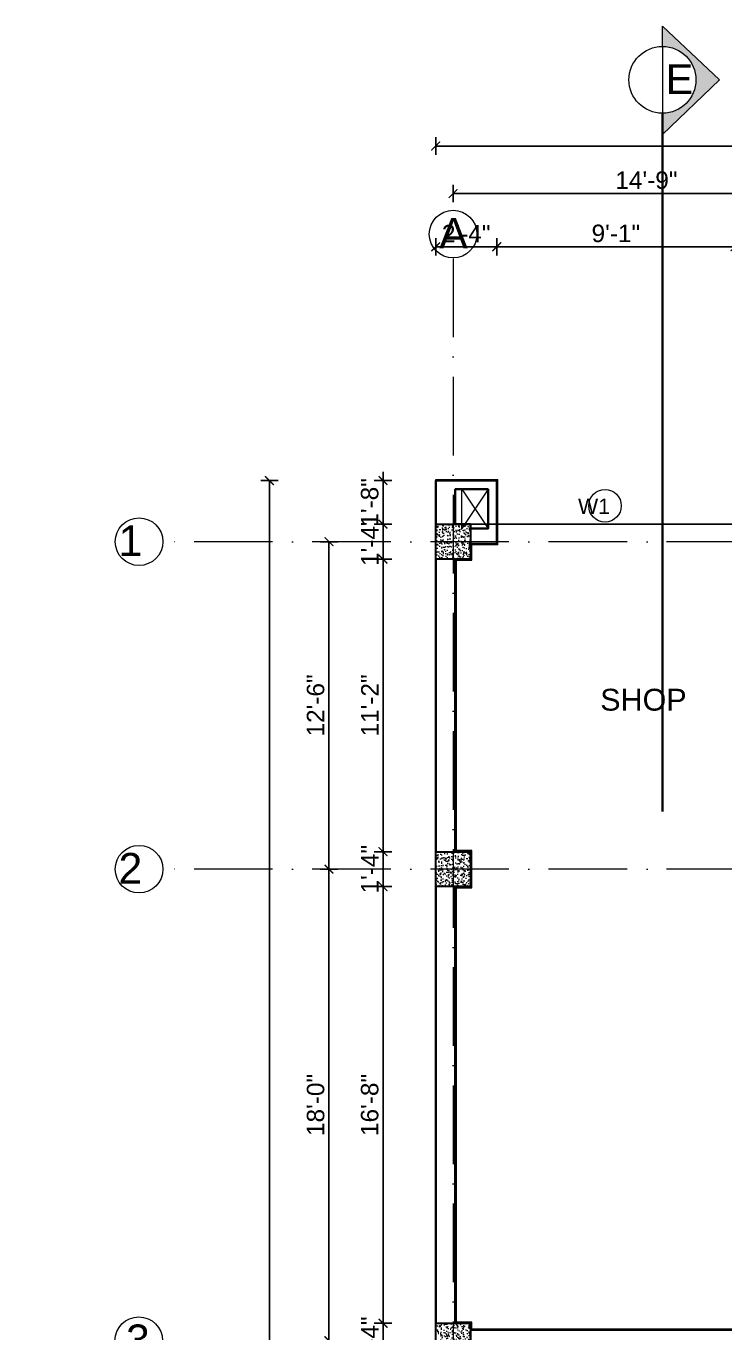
# Model space of a CAD drawing. Header units: inches. Extents: x 10755 to 33653, y -10992 to 10708.
# Drawn here: x 12734 to 13054, y 6855 to 7454 of the extents above; entities that cross this region are included whole.
import ezdxf

# ---------------------------------------------------------------- set-up
doc = ezdxf.new("R2010")
doc.units = ezdxf.units.IN
doc.header["$MEASUREMENT"] = 0
doc.linetypes.add('ACAD_ISO10W100', pattern=[18, 12, -3, 0, -3])
doc.linetypes.add('HIDDEN', pattern=[0.375, 0.25, -0.125])
for name, color, linetype, lineweight in [('beam in plan', 241, 'HIDDEN', 20), ('centerline', 9, 'ACAD_ISO10W100', 5), ('col', 1, 'Continuous', 30), ('dim', 6, 'Continuous', 13), ('dimension center - 8', 134, 'Continuous', 13), ('dimension element- 8', 5, 'Continuous', 13), ('dimension overall - 8', 185, 'Continuous', 13), ('DIMINSION', 5, 'Continuous', 15), ('hatch', 33, 'Continuous', 5), ('hatch 2', 8, 'Continuous', 13), ('hatch- rcc', 252, 'Continuous', 5), ('PLASTER', 50, 'Continuous', 9), ('Section line-1-8', 172, 'Continuous', 35), ('Section text-1-8', 6, 'Continuous', 18), ('title text 1', 113, 'Continuous', 25), ('wall', 1, 'Continuous', 35)]:
    doc.layers.add(name, color=color, linetype=linetype, lineweight=lineweight)
doc.layers.add('T-TEXT', color=230, linetype='Continuous')
doc.layers.get('DIMINSION').off()
doc.styles.add('arial', font='arial.ttf')
doc.styles.add('Prajwal', font='stylu.ttf', dxfattribs={"height": 9})
doc.styles.get("Standard").update_dxf_attribs({"font": 'arial.ttf'})
doc.styles.add('suren', font='times.ttf', dxfattribs={"height": 4})
doc.dimstyles.new('S8', dxfattribs={"dimscale": 8, "dimtxt": 1, "dimasz": 0.5, "dimexe": 0.5, "dimexo": 0.5, "dimgap": 0.25, "dimtad": 1, "dimzin": 3, "dimdsep": 46, "dimlunit": 4, "dimtxsty": 'Standard', "dimblk": 'ARCHTICK', "dimcen": 0, "dimclrd": 256, "dimclre": 256, "dimclrt": 6, "dimadec": 0, "dimazin": 0, "dimtfac": 0.5, "dimtix": 1, "dimtmove": 1, "dimatfit": 3, "dimfxl": 0.5, "dimfxlon": 1, "dimfrac": 1, "dimtolj": 1, "dimtzin": 0, "dimarcsym": 1})

# ---------------------------------------------------------------- blocks, each defined once
blk = doc.blocks.new('ETERWEWE')
at = {"layer": 'hatch- rcc', "linetype": 'Continuous', "ltscale": 30}
h = blk.add_hatch(dxfattribs=at)
h.set_pattern_fill('AR-CONC', color=256, scale=0.5, style=0)
h.set_pattern_definition([(50, (0, 0), (3.586300913, -0.313760675), [0.375, -4.125]), (355, (0, 0), (-0.69375667, 3.76096067), [0.3, -3.3]), (100.4514445, (0.299, -0.026), (2.89254423, 3.447199955), [0.31870096, -3.50571056]), (46.1842, (0, 1), (5.33620665, -0.8275964), [0.5625, -6.1875]), (96.6356355, (0.4447, 0.931), (4.67330973, 4.870593), [0.47805171, -5.2585688]), (351.184164, (0, 1), (4.67330973, 4.870593), [0.45, -4.95]), (21, (0.5, 0.75), (2.98453526, -2.013094453), [0.375, -4.125]), (326, (0.5, 0.75), (1.21657666, 3.625750225), [0.3, -3.3]), (71.4514447, (0.7487, 0.5822), (4.20111188, 1.612655764), [0.31870095, -3.50571056]), (37.5, (0, 0), (0.060799277, 1.664469269), [0, -3.26, 0, -3.35, 0, -3.3125]), (7.5, (0, 0), (1.315347687, 1.97205856), [0, -1.91, 0, -3.185, 0, -1.2625]), (327.5, (-1.115, 0), (2.669112181, -0.112774359), [0, -1.25, 0, -3.9, 0, -5.175]), (317.5, (-1.615, 0), (2.915930847, 0.50052491), [0, -1.625, 0, -2.59, 0, -3.675])])
h.paths.add_polyline_path([(159423.23, -3794.58), (159439.23, -3794.58), (159439.23, -3778.58), (159423.23, -3778.58)])
at = {"layer": 'col', "linetype": 'Continuous', "ltscale": 30}
blk.add_lwpolyline([(159423.23, -3794.58), (159423.23, -3778.58), (159439.23, -3778.58), (159439.23, -3794.58), (159423.23, -3794.58)], dxfattribs=at)
blk = doc.blocks.new('wewerrr')
at = {"layer": 'DIMINSION', "linetype": 'Continuous'}
for p in [(16886.62, 33.19), (16886.62, 33.19), (16886.62, -116.81), (16886.62, -116.81), (16886.62, -332.81), (16886.62, -332.81)]:
    blk.add_blockref('ETERWEWE', p, dxfattribs=at)
blk = doc.blocks.new('EWEWRTT')
at = {"layer": 'centerline', "ltscale": 3}
for p, q in [((176317.85, -3623.75), (176317.85, -4988.85)), ((176830.31, -3753.4), (176184.96, -3753.4)), ((176830.31, -3903.4), (176184.95, -3903.4))]:
    blk.add_line(p, q, dxfattribs=at)
at = {"layer": 'centerline', "linetype": 'Continuous'}
for centre in [(176317.85, -3612.52), (176174.04, -3753.4), (176174.04, -3903.4), (176173.93, -4119.4)]:
    blk.add_circle(centre, 10.91, dxfattribs=at)
at = {"layer": 'T-TEXT', "ltscale": 100, "char_height": 14, "width": 12.944, "style": 'suren'}
for s, insert, attachment_point in [('{\\fArial|b0|i0|c0|p34;A}', (176311.49, -3605.08), 1), ('{\\fArial|b0|i0|c0|p34;1}', (176175.53, -3745.96), 3), ('{\\fArial|b0|i0|c0|p34;2}', (176175.53, -3895.96), 3), ('{\\fArial|b0|i0|c0|p34;3}', (176178.97, -4111.96), 3)]:
    blk.add_mtext(s, dxfattribs=dict(at, insert=insert, attachment_point=attachment_point))
blk = doc.blocks.new('_ArchTick')
at = {"color": 0, "const_width": 0.15}
blk.add_lwpolyline([(-0.5, -0.5), (0.5, 0.5)], dxfattribs=at)
blk = doc.blocks.new('*D806')
at = {"layer": 'Defpoints', "color": 0, "transparency": 16777216}
for p in [(12921.19, 7225.82), (12897.09, 7209.82), (12921.19, 7209.82)]:
    blk.add_point(p, dxfattribs=at)
at = {"layer": 'dimension element- 8', "lineweight": -2, "transparency": 16777216}
for p, q in [((12901.09, 7225.82), (12893.09, 7225.82)), ((12897.09, 7225.82), (12897.09, 7229.82)), ((12897.09, 7225.82), (12897.09, 7209.82)), ((12901.09, 7209.82), (12893.09, 7209.82)), ((12897.09, 7209.82), (12897.09, 7205.82))]:
    blk.add_line(p, q, dxfattribs=at)
at = {"layer": 'dimension element- 8', "lineweight": -2, "transparency": 16777216, "xscale": 4, "yscale": 4, "zscale": 4}
for p, rotation in [((12897.09, 7225.82), 270), ((12897.09, 7209.82), 90)]:
    blk.add_blockref('_ArchTick', p, dxfattribs=dict(at, rotation=rotation))
at = {"layer": 'dimension element- 8', "color": 6, "transparency": 16777216, "insert": (12891.07, 7217.82), "char_height": 8, "attachment_point": 5, "rotation": 90}
blk.add_mtext('\\A1;1\'-4"', dxfattribs=at)
blk = doc.blocks.new('*D805')
at = {"layer": 'Defpoints', "color": 0, "transparency": 16777216}
for p in [(12921.19, 7245.82), (12897.09, 7225.82), (12921.19, 7225.82)]:
    blk.add_point(p, dxfattribs=at)
at = {"layer": 'dimension element- 8', "lineweight": -2, "transparency": 16777216}
for p, q in [((12897.09, 7245.82), (12897.09, 7249.82)), ((12901.09, 7245.82), (12893.09, 7245.82)), ((12897.09, 7245.82), (12897.09, 7225.82)), ((12901.09, 7225.82), (12893.09, 7225.82)), ((12897.09, 7225.82), (12897.09, 7221.82))]:
    blk.add_line(p, q, dxfattribs=at)
at = {"layer": 'dimension element- 8', "lineweight": -2, "transparency": 16777216, "xscale": 4, "yscale": 4, "zscale": 4}
for p, rotation in [((12897.09, 7245.82), 270), ((12897.09, 7225.82), 90)]:
    blk.add_blockref('_ArchTick', p, dxfattribs=dict(at, rotation=rotation))
at = {"layer": 'dimension element- 8', "color": 6, "transparency": 16777216, "insert": (12891.01, 7235.82), "char_height": 8, "attachment_point": 5, "rotation": 90}
blk.add_mtext('\\A1;1\'-8"', dxfattribs=at)
blk = doc.blocks.new('*D807')
at = {"layer": 'Defpoints', "color": 0, "transparency": 16777216}
for p in [(12921.19, 7209.82), (12897.09, 7075.82), (12921.19, 7075.82)]:
    blk.add_point(p, dxfattribs=at)
at = {"layer": 'dimension element- 8', "lineweight": -2, "transparency": 16777216}
for p, q in [((12901.09, 7209.82), (12893.09, 7209.82)), ((12897.09, 7209.82), (12897.09, 7075.82)), ((12901.09, 7075.82), (12893.09, 7075.82))]:
    blk.add_line(p, q, dxfattribs=at)
at = {"layer": 'dimension element- 8', "lineweight": -2, "transparency": 16777216, "xscale": 4, "yscale": 4, "zscale": 4}
for p, rotation in [((12897.09, 7209.82), 90), ((12897.09, 7075.82), 270)]:
    blk.add_blockref('_ArchTick', p, dxfattribs=dict(at, rotation=rotation))
at = {"layer": 'dimension element- 8', "color": 6, "transparency": 16777216, "insert": (12891.07, 7142.82), "char_height": 8, "attachment_point": 5, "rotation": 90}
blk.add_mtext('\\A1;11\'-2"', dxfattribs=at)
blk = doc.blocks.new('*D809')
at = {"layer": 'Defpoints', "color": 0, "transparency": 16777216}
for p in [(12921.19, 7059.82), (12897.09, 6859.82), (12921.19, 6859.82)]:
    blk.add_point(p, dxfattribs=at)
at = {"layer": 'dimension element- 8', "lineweight": -2, "transparency": 16777216}
for p, q in [((12901.09, 7059.82), (12893.09, 7059.82)), ((12897.09, 7059.82), (12897.09, 6859.82)), ((12901.09, 6859.82), (12893.09, 6859.82))]:
    blk.add_line(p, q, dxfattribs=at)
at = {"layer": 'dimension element- 8', "lineweight": -2, "transparency": 16777216, "xscale": 4, "yscale": 4, "zscale": 4}
for p, rotation in [((12897.09, 7059.82), 90), ((12897.09, 6859.82), 270)]:
    blk.add_blockref('_ArchTick', p, dxfattribs=dict(at, rotation=rotation))
at = {"layer": 'dimension element- 8', "color": 6, "transparency": 16777216, "insert": (12891.01, 6959.82), "char_height": 8, "attachment_point": 5, "rotation": 90}
blk.add_mtext('\\A1;16\'-8"', dxfattribs=at)
blk = doc.blocks.new('*D808')
at = {"layer": 'Defpoints', "color": 0, "transparency": 16777216}
for p in [(12921.19, 7075.82), (12897.09, 7059.82), (12921.19, 7059.82)]:
    blk.add_point(p, dxfattribs=at)
at = {"layer": 'dimension element- 8', "lineweight": -2, "transparency": 16777216}
for p, q in [((12901.09, 7075.82), (12893.09, 7075.82)), ((12897.09, 7075.82), (12897.09, 7079.82)), ((12897.09, 7075.82), (12897.09, 7059.82)), ((12901.09, 7059.82), (12893.09, 7059.82)), ((12897.09, 7059.82), (12897.09, 7055.82))]:
    blk.add_line(p, q, dxfattribs=at)
at = {"layer": 'dimension element- 8', "lineweight": -2, "transparency": 16777216, "xscale": 4, "yscale": 4, "zscale": 4}
for p, rotation in [((12897.09, 7075.82), 270), ((12897.09, 7059.82), 90)]:
    blk.add_blockref('_ArchTick', p, dxfattribs=dict(at, rotation=rotation))
at = {"layer": 'dimension element- 8', "color": 6, "transparency": 16777216, "insert": (12891.07, 7067.82), "char_height": 8, "attachment_point": 5, "rotation": 90}
blk.add_mtext('\\A1;1\'-4"', dxfattribs=at)
blk = doc.blocks.new('*D810')
at = {"layer": 'Defpoints', "color": 0, "transparency": 16777216}
for p in [(12921.19, 6859.82), (12897.09, 6843.82), (12921.19, 6843.82)]:
    blk.add_point(p, dxfattribs=at)
at = {"layer": 'dimension element- 8', "lineweight": -2, "transparency": 16777216}
for p, q in [((12901.09, 6859.82), (12893.09, 6859.82)), ((12897.09, 6859.82), (12897.09, 6863.82)), ((12897.09, 6859.82), (12897.09, 6843.82)), ((12901.09, 6843.82), (12893.09, 6843.82)), ((12897.09, 6843.82), (12897.09, 6839.82))]:
    blk.add_line(p, q, dxfattribs=at)
at = {"layer": 'dimension element- 8', "lineweight": -2, "transparency": 16777216, "xscale": 4, "yscale": 4, "zscale": 4}
for p, rotation in [((12897.09, 6859.82), 270), ((12897.09, 6843.82), 90)]:
    blk.add_blockref('_ArchTick', p, dxfattribs=dict(at, rotation=rotation))
at = {"layer": 'dimension element- 8', "color": 6, "transparency": 16777216, "insert": (12891.07, 6851.82), "char_height": 8, "attachment_point": 5, "rotation": 90}
blk.add_mtext('\\A1;1\'-4"', dxfattribs=at)
blk = doc.blocks.new('*D820')
at = {"layer": 'Defpoints', "color": 0, "transparency": 16777216}
for p in [(12872.34, 7067.82), (12921.19, 7067.82), (12921.19, 6851.82)]:
    blk.add_point(p, dxfattribs=at)
at = {"layer": 'dimension center - 8', "lineweight": -2, "transparency": 16777216}
for p, q in [((12876.34, 7067.82), (12868.34, 7067.82)), ((12872.34, 6851.82), (12872.34, 7067.82)), ((12876.34, 6851.82), (12868.34, 6851.82))]:
    blk.add_line(p, q, dxfattribs=at)
at = {"layer": 'dimension center - 8', "lineweight": -2, "transparency": 16777216, "xscale": 4, "yscale": 4, "zscale": 4}
for p, rotation in [((12872.34, 7067.82), 90), ((12872.34, 6851.82), 270)]:
    blk.add_blockref('_ArchTick', p, dxfattribs=dict(at, rotation=rotation))
at = {"layer": 'dimension center - 8', "color": 6, "transparency": 16777216, "insert": (12866.25, 6959.82), "char_height": 8, "attachment_point": 5, "rotation": 90}
blk.add_mtext('\\A1;18\'-0"', dxfattribs=at)
blk = doc.blocks.new('*D823')
at = {"layer": 'Defpoints', "color": 0, "transparency": 16777216}
for p in [(12949.19, 7352.91), (12921.19, 7245.82), (12949.19, 7245.82)]:
    blk.add_point(p, dxfattribs=at)
at = {"layer": 'dimension element- 8', "lineweight": -2, "transparency": 16777216}
for p, q in [((12921.19, 7348.91), (12921.19, 7356.91)), ((12949.19, 7348.91), (12949.19, 7356.91)), ((12921.19, 7352.91), (12949.19, 7352.91))]:
    blk.add_line(p, q, dxfattribs=at)
at = {"layer": 'dimension element- 8', "lineweight": -2, "transparency": 16777216, "xscale": 4, "yscale": 4, "zscale": 4, "rotation": 180}
blk.add_blockref('_ArchTick', (12921.19, 7352.91), dxfattribs=at)
at = {"layer": 'dimension element- 8', "lineweight": -2, "transparency": 16777216, "xscale": 4, "yscale": 4, "zscale": 4}
blk.add_blockref('_ArchTick', (12949.19, 7352.91), dxfattribs=at)
at = {"layer": 'dimension element- 8', "color": 6, "transparency": 16777216, "insert": (12935.19, 7358.93), "char_height": 8, "attachment_point": 5}
blk.add_mtext('\\A1;2\'-4"', dxfattribs=at)
blk = doc.blocks.new('*D821')
at = {"layer": 'Defpoints', "color": 0, "transparency": 16777216}
for p in [(12872.34, 7217.82), (12921.19, 7217.82), (12921.19, 7067.82)]:
    blk.add_point(p, dxfattribs=at)
at = {"layer": 'dimension center - 8', "lineweight": -2, "transparency": 16777216}
for p, q in [((12876.34, 7217.82), (12868.34, 7217.82)), ((12872.34, 7067.82), (12872.34, 7217.82)), ((12876.34, 7067.82), (12868.34, 7067.82))]:
    blk.add_line(p, q, dxfattribs=at)
at = {"layer": 'dimension center - 8', "lineweight": -2, "transparency": 16777216, "xscale": 4, "yscale": 4, "zscale": 4}
for p, rotation in [((12872.34, 7217.82), 90), ((12872.34, 7067.82), 270)]:
    blk.add_blockref('_ArchTick', p, dxfattribs=dict(at, rotation=rotation))
at = {"layer": 'dimension center - 8', "color": 6, "transparency": 16777216, "insert": (12866.25, 7142.82), "char_height": 8, "attachment_point": 5, "rotation": 90}
blk.add_mtext('\\A1;12\'-6"', dxfattribs=at)
blk = doc.blocks.new('*D822')
at = {"layer": 'Defpoints', "color": 0, "transparency": 16777216}
for p in [(12921.19, 7245.82), (12845.07, 6095.11), (12921.19, 6095.11)]:
    blk.add_point(p, dxfattribs=at)
at = {"layer": 'dimension overall - 8', "lineweight": -2, "transparency": 16777216}
for p, q in [((12849.07, 7245.82), (12841.07, 7245.82)), ((12845.07, 7245.82), (12845.07, 6095.11)), ((12849.07, 6095.11), (12841.07, 6095.11))]:
    blk.add_line(p, q, dxfattribs=at)
at = {"layer": 'dimension overall - 8', "lineweight": -2, "transparency": 16777216, "xscale": 4, "yscale": 4, "zscale": 4}
for p, rotation in [((12845.07, 7245.82), 90), ((12845.07, 6095.11), 270)]:
    blk.add_blockref('_ArchTick', p, dxfattribs=dict(at, rotation=rotation))
at = {"layer": 'dimension overall - 8', "color": 6, "transparency": 16777216, "insert": (12838.96, 6670.46), "char_height": 8, "attachment_point": 5, "rotation": 90}
blk.add_mtext('\\A1;95\'-10{\\H0.500000x;\\S3#4;}"', dxfattribs=at)
blk = doc.blocks.new('*D824')
at = {"layer": 'Defpoints', "color": 0, "transparency": 16777216}
for p in [(13058.19, 7352.91), (12949.19, 7245.82), (13058.19, 7225.82)]:
    blk.add_point(p, dxfattribs=at)
at = {"layer": 'dimension element- 8', "lineweight": -2, "transparency": 16777216}
for p, q in [((12949.19, 7348.91), (12949.19, 7356.91)), ((13058.19, 7348.91), (13058.19, 7356.91)), ((12949.19, 7352.91), (13058.19, 7352.91))]:
    blk.add_line(p, q, dxfattribs=at)
at = {"layer": 'dimension element- 8', "lineweight": -2, "transparency": 16777216, "xscale": 4, "yscale": 4, "zscale": 4, "rotation": 180}
blk.add_blockref('_ArchTick', (12949.19, 7352.91), dxfattribs=at)
at = {"layer": 'dimension element- 8', "lineweight": -2, "transparency": 16777216, "xscale": 4, "yscale": 4, "zscale": 4}
blk.add_blockref('_ArchTick', (13058.19, 7352.91), dxfattribs=at)
at = {"layer": 'dimension element- 8', "color": 6, "transparency": 16777216, "insert": (13003.69, 7359), "char_height": 8, "attachment_point": 5}
blk.add_mtext('\\A1;9\'-1"', dxfattribs=at)
blk = doc.blocks.new('*D1420')
at = {"layer": 'Defpoints', "color": 0, "transparency": 16777216}
for p in [(13339.14, 7399.06), (12921.19, 7245.82), (13339.14, 7241.82)]:
    blk.add_point(p, dxfattribs=at)
at = {"layer": 'dimension overall - 8', "lineweight": -2, "transparency": 16777216}
for p, q in [((12921.19, 7395.06), (12921.19, 7403.06)), ((12921.19, 7399.06), (13339.14, 7399.06)), ((13339.14, 7395.06), (13339.14, 7403.06))]:
    blk.add_line(p, q, dxfattribs=at)
at = {"layer": 'dimension overall - 8', "lineweight": -2, "transparency": 16777216, "xscale": 4, "yscale": 4, "zscale": 4, "rotation": 180}
blk.add_blockref('_ArchTick', (12921.19, 7399.06), dxfattribs=at)
at = {"layer": 'dimension overall - 8', "lineweight": -2, "transparency": 16777216, "xscale": 4, "yscale": 4, "zscale": 4}
blk.add_blockref('_ArchTick', (13339.14, 7399.06), dxfattribs=at)
at = {"layer": 'dimension overall - 8', "color": 6, "transparency": 16777216, "insert": (13130.17, 7405.14), "char_height": 8, "attachment_point": 5}
blk.add_mtext('\\A1;34\'-10"', dxfattribs=at)
blk = doc.blocks.new('*D1419')
at = {"layer": 'Defpoints', "color": 0, "transparency": 16777216}
for p in [(12929.19, 7377.28), (12929.19, 7320.67), (13106.19, 7320.67)]:
    blk.add_point(p, dxfattribs=at)
at = {"layer": 'dimension center - 8', "lineweight": -2, "transparency": 16777216}
for p, q in [((12929.19, 7373.28), (12929.19, 7381.28)), ((13106.19, 7373.28), (13106.19, 7381.28)), ((13106.19, 7377.28), (12929.19, 7377.28))]:
    blk.add_line(p, q, dxfattribs=at)
at = {"layer": 'dimension center - 8', "lineweight": -2, "transparency": 16777216, "xscale": 4, "yscale": 4, "zscale": 4, "rotation": 180}
blk.add_blockref('_ArchTick', (12929.19, 7377.28), dxfattribs=at)
at = {"layer": 'dimension center - 8', "lineweight": -2, "transparency": 16777216, "xscale": 4, "yscale": 4, "zscale": 4}
blk.add_blockref('_ArchTick', (13106.19, 7377.28), dxfattribs=at)
at = {"layer": 'dimension center - 8', "color": 6, "transparency": 16777216, "insert": (13017.69, 7383.37), "char_height": 8, "attachment_point": 5}
blk.add_mtext('\\A1;14\'-9"', dxfattribs=at)
blk = doc.blocks.new('s22')
at = {"layer": 'Section text-1-8'}
blk.add_hatch(color=256, dxfattribs=at).paths.add_polyline_path([(13923.33, 7404.41), (13923.33, 7414.05, 0.414214), (13938.64, 7429.36, 0.414214), (13923.33, 7444.67), (13923.33, 7453.97), (13949.54, 7429.45)])
at = {"layer": 'Section line-1-8', "linetype": 'Continuous'}
blk.add_line((13923.33, 7414.05), (13923.33, 7094.26), dxfattribs=at)
at = {"layer": 'Section text-1-8'}
blk.add_line((13923.33, 7444.33), (13923.33, 7413.71), dxfattribs=at)
blk.add_lwpolyline([(13923.33, 7444.67), (13923.33, 7453.97), (13949.54, 7429.45), (13923.33, 7404.41), (13923.33, 7414.05)], dxfattribs=at)
blk.add_circle((13923.33, 7429.36), 15.31, dxfattribs=at)
at = {"layer": 'Section text-1-8', "insert": (13924.82, 7436.45), "char_height": 13.5, "attachment_point": 1, "style": 'arial'}
blk.add_mtext('E', dxfattribs=at)
blk = doc.blocks.new('*D3627')
at = {"layer": 'Defpoints', "color": 0, "transparency": 16777216}
for p in [(31969.25, 7241.82), (11281.95, 6632.82), (31991.14, 6632.82)]:
    blk.add_point(p, dxfattribs=at)
at = {"layer": 'dim', "lineweight": -2, "transparency": 16777216}
for p, q in [((31987.14, 7241.82), (31995.14, 7241.82)), ((31991.14, 7241.82), (31991.14, 6632.82)), ((31987.14, 6632.82), (31995.14, 6632.82))]:
    blk.add_line(p, q, dxfattribs=at)
at = {"layer": 'dim', "lineweight": -2, "transparency": 16777216, "xscale": 4, "yscale": 4, "zscale": 4}
for p, rotation in [((31991.14, 7241.82), 90), ((31991.14, 6632.82), 270)]:
    blk.add_blockref('_ArchTick', p, dxfattribs=dict(at, rotation=rotation))
at = {"layer": 'dim', "color": 6, "transparency": 16777216, "insert": (31985.05, 6937.32), "char_height": 8, "attachment_point": 5, "rotation": 90}
blk.add_mtext('\\A1;50\'-9"', dxfattribs=at)

msp = doc.modelspace()

# ---------------------------------------------------------------- linework, layer by layer
at = {"layer": 'beam in plan', "linetype": 'Continuous', "ltscale": 30}
msp.add_line((12933.191, 7223.819), (12933.191, 7241.819), dxfattribs=at)
at = {"layer": 'Defpoints'}
msp.add_line((12921.191, 7245.819), (12921.191, 7246.319), dxfattribs=at)
for points in [[(13339.14, 7225.819), (13339.14, 6333.865), (13206.116, 6333.821), (13206.116, 6226.819), (12921.191, 6226.819), (12921.193, 7225.819), (13339.138, 7225.819)], [(12928.191, 7209.819), (12937.193, 7209.819), (12937.193, 7216.819)], [(12928.191, 7075.819), (12937.191, 7075.819), (12937.191, 7059.819), (12928.191, 7059.819)], [(12928.191, 6859.819), (12937.191, 6859.819), (12937.191, 6843.819), (12928.191, 6843.819)]]:
    msp.add_lwpolyline(points, dxfattribs=at)
at = {"layer": 'hatch 2', "linetype": 'Continuous', "ltscale": 30}
for p, q in [((12933.191, 7241.819), (12945.191, 7223.819)), ((12945.191, 7241.819), (12933.191, 7223.819))]:
    msp.add_line(p, q, dxfattribs=at)
at = {"layer": 'hatch 2', "ltscale": 30}
msp.add_circle((12998.723, 7234.266), 7.47, dxfattribs=at)
at = {"layer": 'PLASTER'}
for p, q in [((12921.191, 7246.319), (12949.691, 7246.319)), ((12949.691, 7225.819), (12949.691, 7246.319)), ((12949.691, 7216.319), (12949.691, 7225.819)), ((12949.691, 7216.319), (12937.693, 7216.319)), ((12937.691, 6857.319), (13097.691, 6857.319))]:
    msp.add_line(p, q, dxfattribs=at)
msp.add_lwpolyline([(12937.691, 6857.319), (12937.691, 6860.319), (12930.691, 6860.319), (12930.691, 7059.319), (12937.691, 7059.319), (12937.691, 7076.319), (12930.691, 7076.319), (12930.691, 7209.319), (12937.693, 7209.319), (12937.693, 7216.319)], dxfattribs=at)
at = {"layer": 'wall', "linetype": 'Continuous', "ltscale": 30}
for p, q in [((12921.191, 7245.819), (12949.191, 7245.819)), ((12921.191, 7225.819), (12921.191, 7245.819)), ((12949.191, 7225.819), (12949.191, 7245.819)), ((12930.191, 7241.819), (12945.191, 7241.819)), ((12930.191, 7241.819), (12930.191, 7225.819)), ((12945.191, 7223.819), (12945.191, 7241.819)), ((12949.191, 7216.819), (12949.191, 7225.819)), ((12937.191, 7223.819), (12945.191, 7223.819)), ((12937.191, 7216.819), (12949.191, 7216.819)), ((12921.191, 7075.819), (12921.191, 7209.819)), ((12930.191, 7209.819), (12930.191, 7189.819)), ((12930.191, 7209.819), (12930.191, 7075.819)), ((12921.191, 6859.819), (12921.191, 7059.819)), ((12930.191, 6859.819), (12930.191, 7059.819)), ((12937.191, 6856.819), (13098.191, 6856.819))]:
    msp.add_line(p, q, dxfattribs=at)
msp.add_lwpolyline([(12930.191, 7225.819), (12930.191, 7241.819), (12945.191, 7241.819), (12945.191, 7223.819), (12937.193, 7223.819), (12937.191, 7225.819), (12930.191, 7225.819)], dxfattribs=at)

# ---------------------------------------------------------------- block references
at = {"layer": 'dimension center - 8'}
msp.add_blockref('s22', (-898.33, 0), dxfattribs=at)
at = {"layer": 'DIMINSION', "linetype": 'Continuous'}
for p in [(-146502.04, 11004.401), (-146502.04, 10854.401), (-146502.04, 10638.401)]:
    msp.add_blockref('ETERWEWE', p, dxfattribs=at)
at = {"layer": 'hatch', "linetype": 'Continuous'}
msp.add_blockref('EWEWRTT', (-163388.658, 10971.215), dxfattribs=at)
at = {"layer": 'wall', "linetype": 'Continuous'}
msp.add_blockref('wewerrr', (-163388.658, 10971.215), dxfattribs=at)

# ---------------------------------------------------------------- texts
at = {"layer": 'title text 1', "insert": (12992.006, 7237.575), "char_height": 7, "width": 6.48014975013211e-13, "attachment_point": 1, "rotation": 359.956324, "style": 'Prajwal'}
msp.add_mtext('\\pi-5.632;{\\fArial|b0|i0|c0|p34;W1}', dxfattribs=at)
at = {"layer": 'title text 1', "insert": (12996.522, 7150.442), "char_height": 10, "width": 241.00666, "attachment_point": 1, "style": 'Prajwal'}
msp.add_mtext('\\pt30;{\\fArial|b0|i0|c0|p34;SHOP}', dxfattribs=at)

# ---------------------------------------------------------------- dimensions: what is measured, and where the dimension line sits
at = {"layer": 'dim'}
dim = msp.add_linear_dim(base=(31991.136, 6632.82), p1=(31969.254, 7241.819), p2=(11281.953, 6632.82), angle=90, dimstyle='S8', dxfattribs=at)
dim.commit()
dim.dimension.update_dxf_attribs({"geometry": '*D3627', "text_midpoint": (31985.051, 6937.319)})
at = {"layer": 'dimension center - 8'}
dim = msp.add_linear_dim(base=(12929.193, 7377.284), p1=(13106.191, 7320.671), p2=(12929.193, 7320.671), dimstyle='S8', dxfattribs=at)
dim.commit()
dim.dimension.update_dxf_attribs({"geometry": '*D1419', "text_midpoint": (13017.692, 7383.369)})
for base, p1, p2, picture, middle in [((12872.338, 7217.819), (12921.191, 7067.819), (12921.191, 7217.819), '*D821', (12866.254, 7142.819)), ((12872.338, 7067.819), (12921.191, 6851.819), (12921.191, 7067.819), '*D820', (12866.254, 6959.819))]:
    dim = msp.add_linear_dim(base=base, p1=p1, p2=p2, angle=90, dimstyle='S8', dxfattribs=at)
    dim.commit()
    dim.dimension.update_dxf_attribs({"geometry": picture, "text_midpoint": middle})
at = {"layer": 'dimension element- 8'}
for base, p1, p2, picture, middle in [((12949.191, 7352.913), (12921.191, 7245.819), (12949.191, 7245.819), '*D823', (12935.191, 7358.929)), ((13058.193, 7352.913), (12949.191, 7245.819), (13058.193, 7225.819), '*D824', (13003.692, 7358.997))]:
    dim = msp.add_linear_dim(base=base, p1=p1, p2=p2, dimstyle='S8', dxfattribs=at)
    dim.commit()
    dim.dimension.update_dxf_attribs({"geometry": picture, "text_midpoint": middle})
for base, p1, p2, picture, middle in [((12897.09, 7225.819), (12921.191, 7245.819), (12921.191, 7225.819), '*D805', (12891.005, 7235.819)), ((12897.09, 7209.819), (12921.191, 7225.819), (12921.191, 7209.819), '*D806', (12891.073, 7217.819)), ((12897.09, 7075.819), (12921.191, 7209.819), (12921.191, 7075.819), '*D807', (12891.073, 7142.819)), ((12897.09, 7059.819), (12921.191, 7075.819), (12921.192, 7059.819), '*D808', (12891.073, 7067.819)), ((12897.09, 6859.819), (12921.192, 7059.819), (12921.191, 6859.819), '*D809', (12891.005, 6959.819)), ((12897.09, 6843.819), (12921.191, 6859.819), (12921.191, 6843.819), '*D810', (12891.073, 6851.819))]:
    dim = msp.add_linear_dim(base=base, p1=p1, p2=p2, angle=90, dimstyle='S8', dxfattribs=at)
    dim.commit()
    dim.dimension.update_dxf_attribs({"geometry": picture, "text_midpoint": middle})
at = {"layer": 'dimension overall - 8'}
dim = msp.add_linear_dim(base=(13339.14, 7399.055), p1=(12921.191, 7245.819), p2=(13339.14, 7241.819), dimstyle='S8', dxfattribs=at)
dim.commit()
dim.dimension.update_dxf_attribs({"geometry": '*D1420', "text_midpoint": (13130.166, 7405.142)})
dim = msp.add_linear_dim(base=(12845.074, 6095.11), p1=(12921.191, 7245.819), p2=(12921.191, 6095.11), angle=90, dimstyle='S8', dxfattribs=at)
dim.commit()
dim.dimension.update_dxf_attribs({"geometry": '*D822', "text_midpoint": (12838.962, 6670.464)})

doc.saveas('drawing.dxf')
